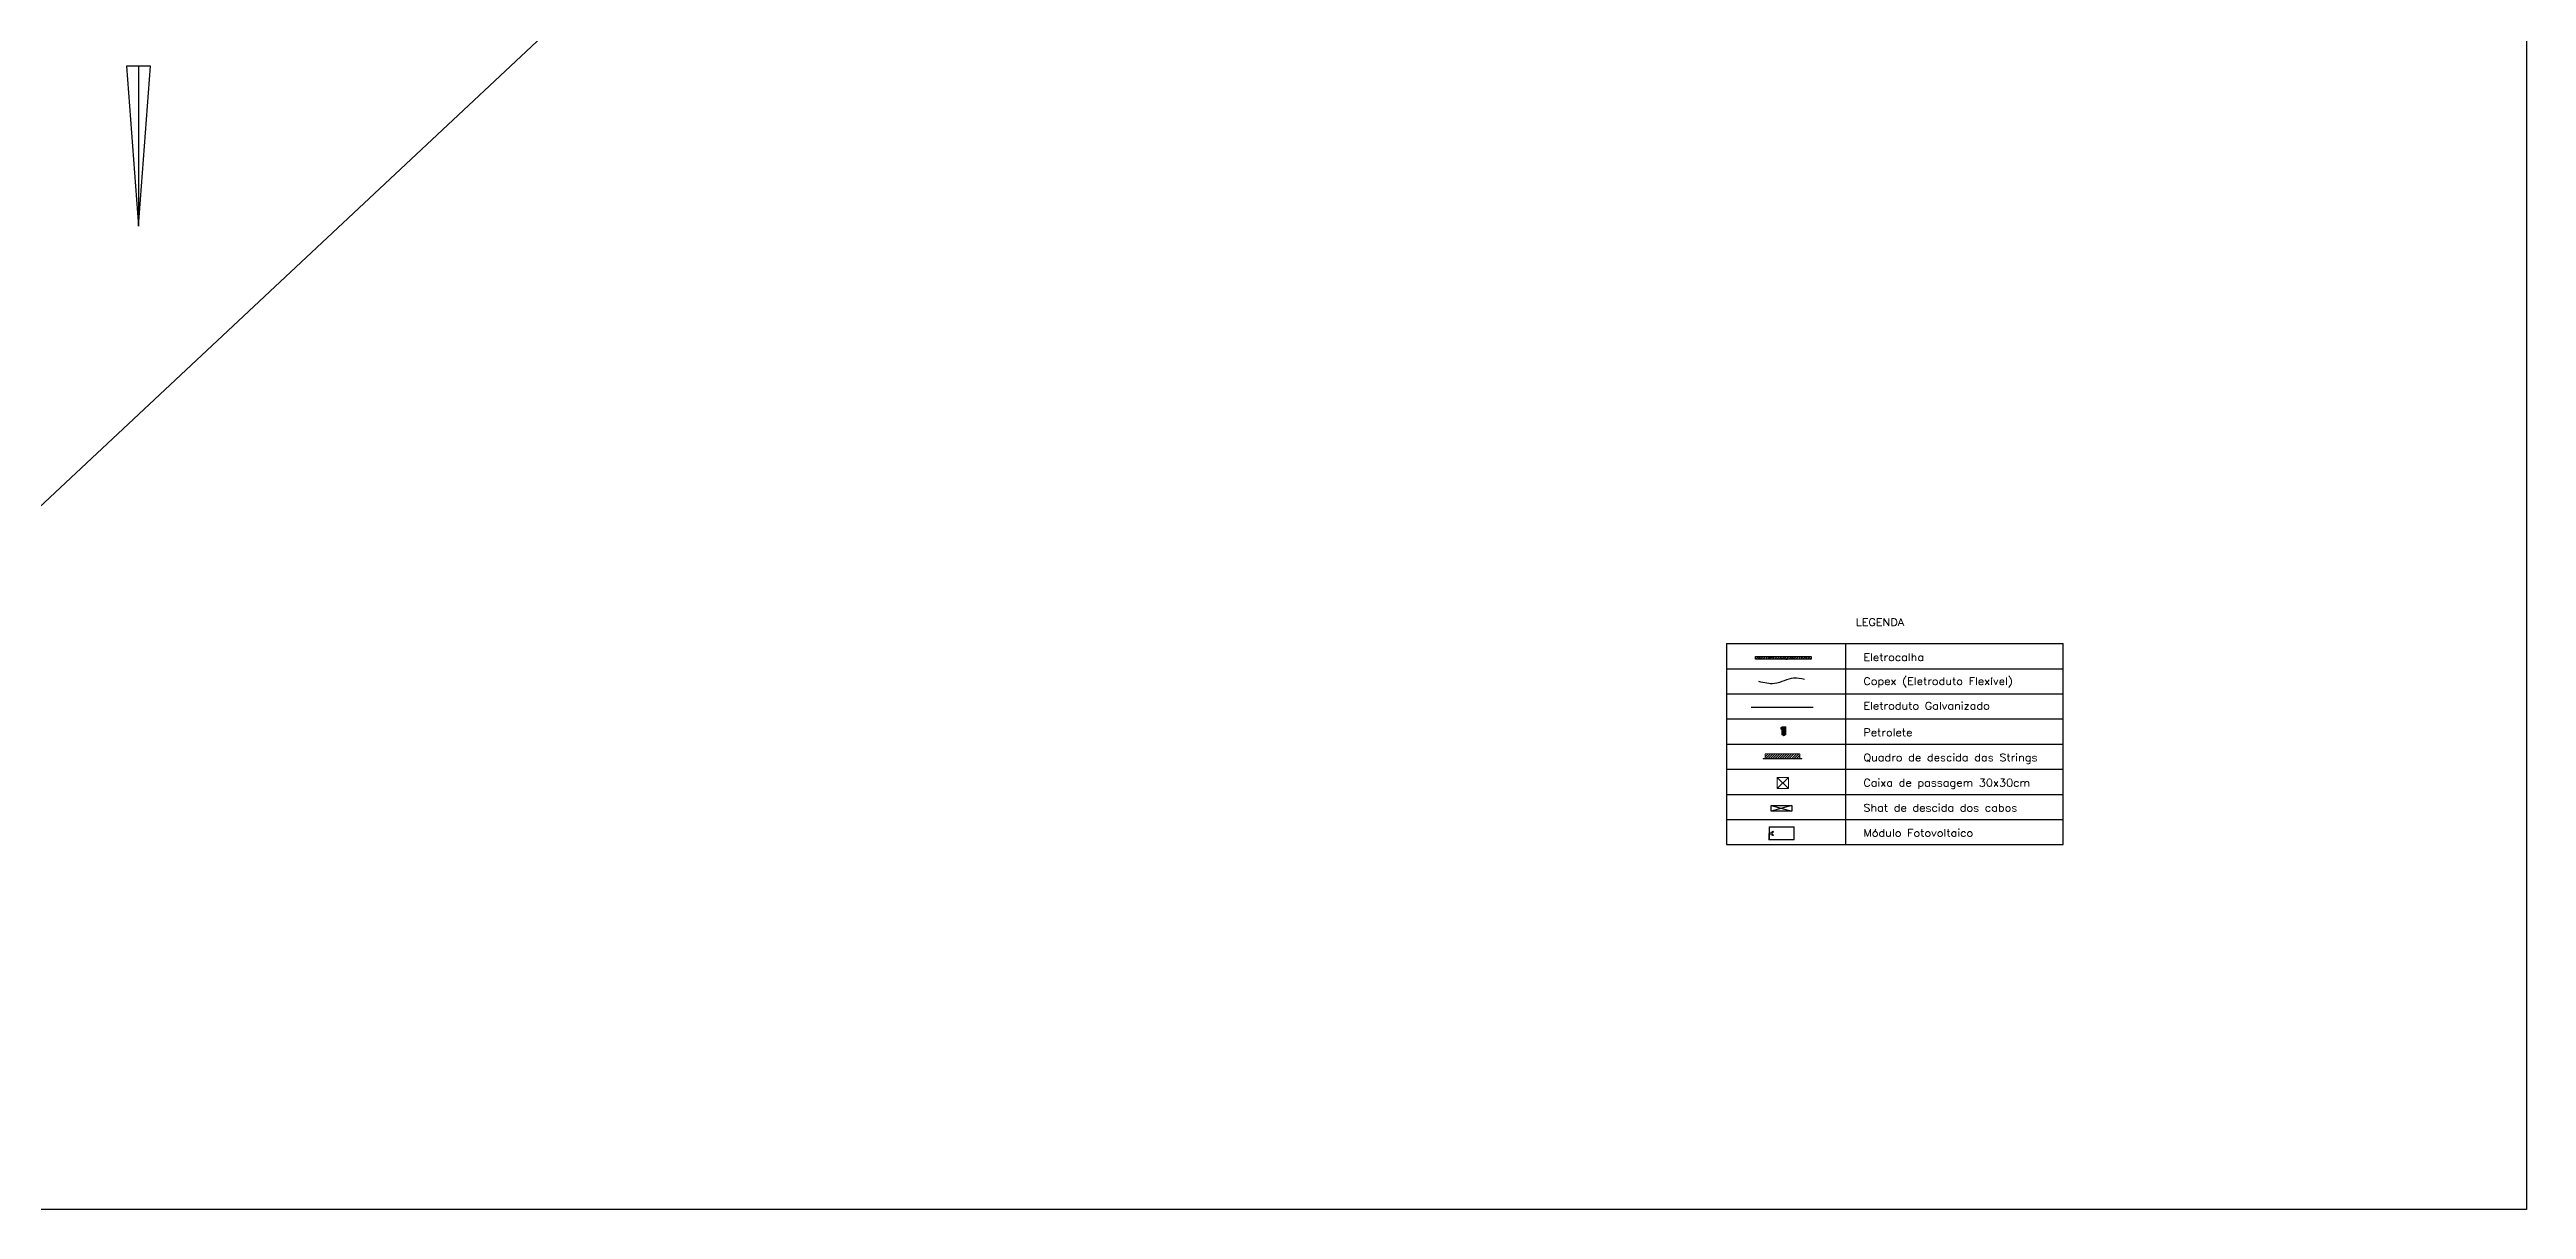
# Model space of a CAD drawing. Header units: metres. Extents: x 1796 to 2240, y -1398 to -999.
# Drawn here: x 2054.8 to 2240.4, y -1397.9 to -1311 of the extents above; entities that cross this region are included whole.
import ezdxf

# ---------------------------------------------------------------- set-up
doc = ezdxf.new("R2010")
doc.units = ezdxf.units.M
doc.header["$MEASUREMENT"] = 0
doc.linetypes.add('BSB2F2-ARQ-PLAN-CORE-13-15P-ZA$1${ Batten }', pattern=[0])
doc.layers.get('0').update_dxf_attribs({"linetype": 'CONTINUOUS'})
for name, color, linetype in [('ARQUITETURA', 253, 'CONTINUOUS'), ('COPEX', 4, 'BSB2F2-ARQ-PLAN-CORE-13-15P-ZA$1${ Batten }'), ('ELETROCALHA', 2, 'CONTINUOUS'), ('ELETRODUTOS', 30, 'CONTINUOUS'), ('MÓDULOS FV', 7, 'CONTINUOUS'), ('SHAFT', 6, 'CONTINUOUS'), ('TEXTO', 1, 'CONTINUOUS')]:
    doc.layers.add(name, color=color, linetype=linetype)
for name, color, linetype, lineweight in [('Condulete', 3, 'CONTINUOUS', 9), ('MODULOS_PV', 2, 'CONTINUOUS', 9), ('String Box', 3, 'CONTINUOUS', 9)]:
    doc.layers.add(name, color=color, linetype=linetype, lineweight=lineweight)
doc.styles.add('S20', font='SIMPLEX.shx', dxfattribs={"width": 1.1, "height": 0.2})

# ---------------------------------------------------------------- blocks, each defined once
blk = doc.blocks.new('modulo')
at = {"layer": 'MODULOS_PV', "color": 8}
for p, q in [((-0.75, 2.01), (-0.75, 2.06)), ((-1.38, 1.34), (-1.43, 1.34)), ((-0.05, 0.1), (-0.05, 0.05)), ((0.58, 0.77), (0.63, 0.77))]:
    blk.add_line(p, q, dxfattribs=at)
for points in [[(-1.43, 1.34), (-0.75, 2.06), (0.63, 0.77), (-0.05, 0.05)], [(-1.38, 1.34), (-0.75, 2.01), (0.58, 0.77), (-0.05, 0.1)]]:
    blk.add_lwpolyline(points, close=True, dxfattribs=at)
for points in [[(-0.96, 1.5), (-0.93, 1.48), (-0.92, 1.49), (-0.94, 1.51)], [(-0.88, 1.58), (-0.86, 1.56), (-0.87, 1.55), (-0.89, 1.57)]]:
    blk.add_lwpolyline(points, dxfattribs=at)
at = {"layer": 'MODULOS_PV', "color": 1}
blk.add_circle((-0.96, 1.4), 0.0332, dxfattribs=at)
at = {"layer": 'MODULOS_PV', "color": 8}
blk.add_circle((-0.79, 1.59), 0.0332, dxfattribs=at)
blk.add_open_spline([(-0.99, 1.47), (-1.01, 1.49), (-1.03, 1.51), (-1.05, 1.53), (-1.05, 1.53), (-1.05, 1.53), (-1.05, 1.54), (-1.05, 1.54), (-1.05, 1.54), (-1.01, 1.58), (-0.97, 1.63), (-0.92, 1.67), (-0.92, 1.67), (-0.92, 1.67), (-0.92, 1.67), (-0.92, 1.67), (-0.92, 1.67), (-0.9, 1.65), (-0.88, 1.63), (-0.86, 1.61), (-0.85, 1.61), (-0.85, 1.61), (-0.85, 1.61), (-0.85, 1.61), (-0.86, 1.61), (-0.9, 1.56), (-0.94, 1.52), (-0.98, 1.47), (-0.98, 1.47), (-0.98, 1.47), (-0.98, 1.47), (-0.98, 1.47), (-0.99, 1.47)], degree=3, knots=[0, 0, 0, 0, 1, 1, 1, 1.002534, 1.003925, 1.008052, 1.008052, 1.008052, 2.008052, 2.008052, 2.008052, 2.012179, 2.01357, 2.016104, 2.016104, 2.016104, 3.016104, 3.016104, 3.016104, 3.018638, 3.02003, 3.024156, 3.024156, 3.024156, 4.024156, 4.024156, 4.024156, 4.028283, 4.029675, 4.032208, 4.032208, 4.032208, 4.032208], dxfattribs=at)
at = {"layer": 'MODULOS_PV', "color": 1, "insert": (-1, 1.41), "char_height": 0.0572, "width": 0.1075, "attachment_point": 1, "rotation": 46.8722}
blk.add_mtext('+', dxfattribs=at)
at = {"layer": 'MODULOS_PV', "color": 8, "insert": (-0.83, 1.6), "char_height": 0.0572, "width": 0.1075, "attachment_point": 1, "rotation": 46.8722}
blk.add_mtext('-', dxfattribs=at)
blk = doc.blocks.new('CAIXA DE PASSAGEM 30x30')
at = {"layer": 'Condulete'}
for p, q in [((1935.032, -1138.366), (1935.032, -1138.066)), ((1935.032, -1138.066), (1935.332, -1138.066)), ((1935.332, -1138.066), (1935.032, -1138.366)), ((1935.032, -1138.066), (1935.332, -1138.366)), ((1935.332, -1138.366), (1935.032, -1138.366)), ((1935.332, -1138.066), (1935.332, -1138.366))]:
    blk.add_line(p, q, dxfattribs=at)
blk = doc.blocks.new('PETROLETE TIPO  X')
at = {"layer": 'ELETRODUTOS'}
h = blk.add_hatch(color=3, dxfattribs=at)
h.dxf.hatch_style = 1
h.paths.add_polyline_path([(1995.913, -1126.122), (1995.98, -1126.122), (1995.98, -1125.993), (1995.913, -1125.993)])
at = {"layer": 'Condulete'}
blk.add_lwpolyline([(1995.98, -1125.993), (1995.98, -1126.122), (1995.913, -1126.122), (1995.913, -1125.993)], close=True, dxfattribs=at)
blk = doc.blocks.new('BOX')
at = {"layer": 'Condulete'}
blk.add_lwpolyline([(1995.83, -1126.029), (1995.818, -1126.029), (1995.818, -1126.005), (1995.83, -1126.005)], close=True, dxfattribs=at)
at = {"layer": 'ELETRODUTOS', "color": 3, "linetype": 'Continuous'}
for p, q in [((1995.818, -1126.005), (1995.83, -1126.017)), ((1995.818, -1126.007), (1995.83, -1126.019)), ((1995.818, -1126.009), (1995.83, -1126.021)), ((1995.818, -1126.01), (1995.83, -1126.023)), ((1995.818, -1126.012), (1995.83, -1126.024)), ((1995.818, -1126.014), (1995.83, -1126.026)), ((1995.818, -1126.016), (1995.83, -1126.028)), ((1995.818, -1126.018), (1995.83, -1126.029)), ((1995.818, -1126.019), (1995.828, -1126.029)), ((1995.818, -1126.021), (1995.826, -1126.029)), ((1995.818, -1126.023), (1995.824, -1126.029)), ((1995.818, -1126.025), (1995.823, -1126.029)), ((1995.818, -1126.026), (1995.821, -1126.029)), ((1995.818, -1126.028), (1995.819, -1126.029)), ((1995.819, -1126.005), (1995.83, -1126.016)), ((1995.821, -1126.005), (1995.83, -1126.014)), ((1995.823, -1126.005), (1995.83, -1126.012)), ((1995.825, -1126.005), (1995.83, -1126.01)), ((1995.826, -1126.005), (1995.83, -1126.008)), ((1995.828, -1126.005), (1995.83, -1126.007))]:
    blk.add_line(p, q, dxfattribs=at)

msp = doc.modelspace()

# ---------------------------------------------------------------- hatches: boundary and pattern name
at = {"layer": 'ELETROCALHA'}
h = msp.add_hatch(dxfattribs=at)
h.set_pattern_fill('ANSI36', color=256)
h.set_pattern_definition([(45, (236.07142, -211.76513), (0.066291261, 0.243067956), [0.3125, -0.0625, 0, -0.0625])])
h.paths.add_polyline_path([(2182.61, -1356.48), (2182.61, -1356.68), (2186.78, -1356.69), (2186.78, -1356.49)])
at = {"layer": 'String Box'}
h = msp.add_hatch(dxfattribs=at)
h.set_pattern_fill('ANSI31', color=256, angle=180)
h.set_pattern_definition([(225, (1624.93431, -2030.93644), (0.088388348, -0.088388348), [])])
h.paths.add_polyline_path([(2183.33, -1363.78), (2183.33, -1364.13), (2185.92, -1364.13), (2185.92, -1363.78)])

# ---------------------------------------------------------------- linework, layer by layer
for p, q in [((2180.45, -1355.52), (2180.45, -1364.93)), ((2180.45, -1355.52), (2205.65, -1355.52)), ((2189.36, -1355.52), (2189.36, -1364.93)), ((2205.65, -1364.93), (2205.65, -1355.52)), ((2180.45, -1357.4), (2205.65, -1357.4)), ((2180.45, -1359.28), (2205.65, -1359.28)), ((2180.45, -1361.16), (2205.65, -1361.16)), ((2180.45, -1363.04), (2205.65, -1363.04)), ((2180.45, -1364.93), (2180.45, -1370.57)), ((2180.45, -1364.93), (2205.65, -1364.93)), ((2189.36, -1364.93), (2189.36, -1370.57)), ((2205.65, -1370.57), (2205.65, -1364.93)), ((2180.45, -1366.81), (2205.65, -1366.81)), ((2180.45, -1368.69), (2205.65, -1368.69)), ((2180.45, -1368.69), (2205.65, -1368.69)), ((2180.45, -1370.57), (2205.65, -1370.57))]:
    msp.add_line(p, q)
at = {"layer": 'ARQUITETURA'}
for p, q in [((2168.97, -1237.68), (2020.74, -1376.52)), ((2062.4, -1312.26), (2060.6, -1312.26)), ((2060.6, -1312.26), (2061.5, -1324.26)), ((2061.5, -1312.26), (2061.5, -1324.26)), ((2061.5, -1324.26), (2062.4, -1312.26))]:
    msp.add_line(p, q, dxfattribs=at)
at = {"layer": 'COPEX'}
msp.add_spline([(2186.28, -1358.2), (2185.47, -1358.12), (2184.04, -1358.51), (2182.85, -1358.37)], degree=3, dxfattribs=at)
at = {"layer": 'ELETROCALHA'}
msp.add_lwpolyline([(2182.61, -1356.48), (2186.78, -1356.49), (2186.78, -1356.69), (2182.61, -1356.68)], close=True, dxfattribs=at)
at = {"layer": 'ELETRODUTOS'}
msp.add_line((2182.29, -1360.29), (2186.92, -1360.29), dxfattribs=at)
at = {"layer": 'SHAFT'}
for p, q in [((2183.79, -1367.65), (2185.34, -1368.07)), ((2185.34, -1367.65), (2183.79, -1368.07))]:
    msp.add_line(p, q, dxfattribs=at)
msp.add_lwpolyline([(2183.79, -1367.65), (2185.34, -1367.65), (2185.34, -1368.07), (2183.79, -1368.07)], close=True, dxfattribs=at)
at = {"layer": 'String Box'}
for points in [[(2186.07, -1364.16), (2183.18, -1364.16), (2183.18, -1364.13), (2186.07, -1364.13)], [(2185.92, -1364.13), (2183.33, -1364.13), (2183.33, -1363.78), (2185.92, -1363.78)]]:
    msp.add_lwpolyline(points, close=True, dxfattribs=at)
at = {"layer": 'TEXTO'}
msp.add_lwpolyline([(1796.3, -999.29), (2240.36, -999.29), (2240.36, -1397.9), (1796.3, -1397.9)], close=True, dxfattribs=at)

# ---------------------------------------------------------------- block references
at = {"layer": 'COPEX'}
for name, p, xscale, yscale, zscale in [('BOX', (-7205.42, 3935.83), 4.70480722296722, 4.70480722296722, 4.70480722296722), ('PETROLETE TIPO  X', (-7205.81, 3935.83), 4.70480722296722, 4.70480722296722, 4.70480722296722), ('CAIXA DE PASSAGEM 30x30', (-3239.81, 1824.55), 2.803083090406169, 2.803083090406169, 2.803083090406169)]:
    msp.add_blockref(name, p, dxfattribs=dict(at, xscale=xscale, yscale=yscale, zscale=zscale))
at = {"layer": 'COPEX', "xscale": 4.70480722296722, "yscale": 4.70480722296722, "zscale": 4.70480722296722, "rotation": 90}
msp.add_blockref('BOX', (-3112.96, -10752.35), dxfattribs=at)
at = {"layer": 'MÓDULOS FV', "rotation": 43.12783086693536}
msp.add_blockref('modulo', (2185.58, -1370.23), dxfattribs=at)

# ---------------------------------------------------------------- texts
at = {"style": 'S20', "width": 1.1}
for s, height, p in [('LEGENDA', 0.561, (2190.12, -1354.2)), ('Eletrocalha ', 0.5613, (2190.69, -1356.82)), ('Copex (Eletroduto Flexível)', 0.5613, (2190.69, -1358.61)), ('Eletroduto Galvanizado', 0.5613, (2190.69, -1360.46)), ('Petrolete', 0.561, (2190.69, -1362.45)), ('Quadro de descida das Strings', 0.5613, (2190.69, -1364.33)), ('Caixa de passagem 30x30cm', 0.5613, (2190.69, -1366.22)), ('Shat de descida dos cabos', 0.5613, (2190.69, -1368.1)), ('Módulo Fotovoltaico', 0.5613, (2190.69, -1369.98))]:
    msp.add_text(s, height=height, dxfattribs=at).set_placement(p)

doc.saveas('drawing.dxf')
